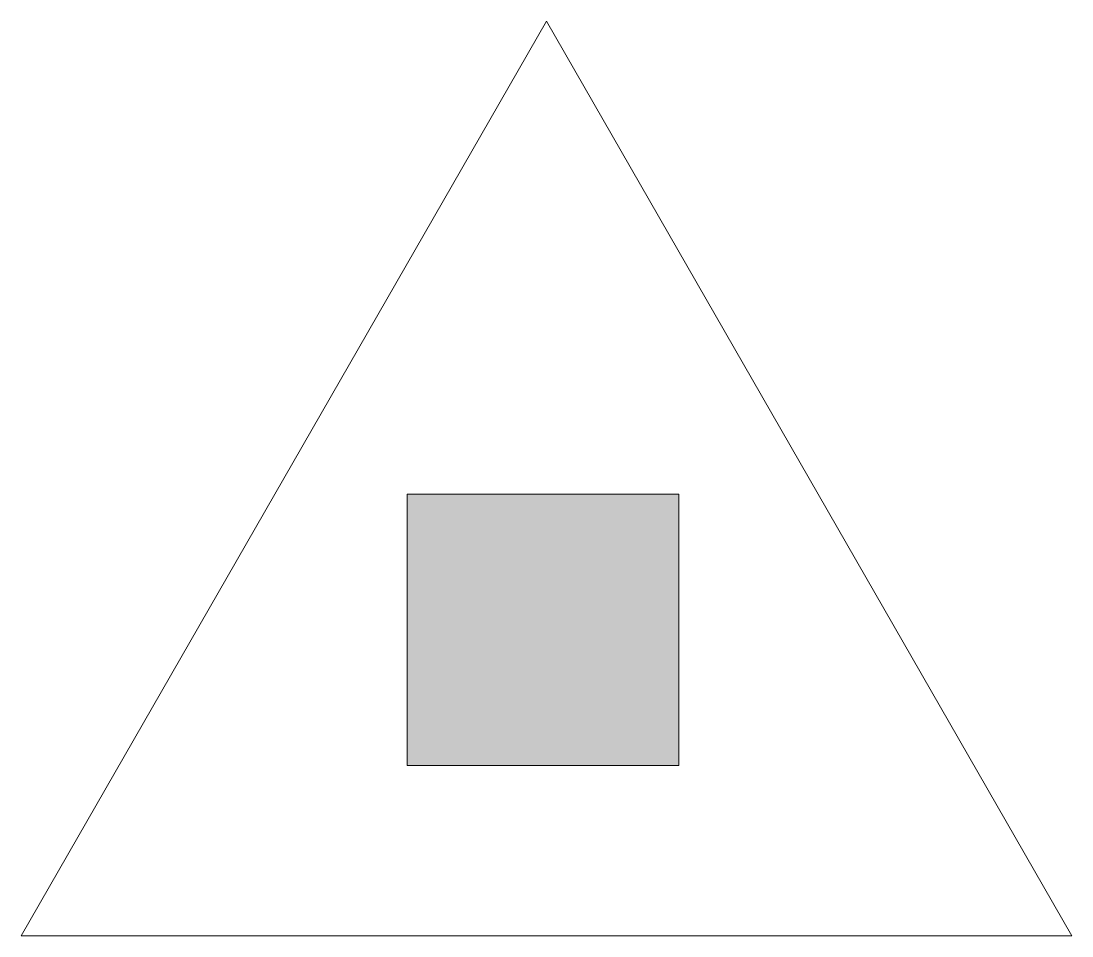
# Model space of a CAD drawing. Header units: millimetres. Extents: x -23 to 22.9, y -13.4 to 26.6.
import ezdxf

# ---------------------------------------------------------------- set-up
doc = ezdxf.new("R2010")
doc.units = ezdxf.units.MM

msp = doc.modelspace()

# ---------------------------------------------------------------- hatches: boundary and pattern name
for points in [[(-6.121, 5.907), (-6.121, -5.956), (5.743, -5.956)], [(-6.121, 5.907), (5.743, 5.907), (5.743, -5.956)]]:
    msp.add_hatch(color=1).paths.add_polyline_path(points)

# ---------------------------------------------------------------- linework, layer by layer
at = {"color": 1, "linetype": 'Continuous', "lineweight": 9}
for points in [[(-23.003, -13.409), (-0.037, 26.591), (22.929, -13.409)], [(5.743, -5.956), (5.743, 5.907), (-6.121, 5.907), (-6.121, -5.956)]]:
    msp.add_lwpolyline(points, close=True, dxfattribs=at)

doc.saveas('drawing.dxf')
